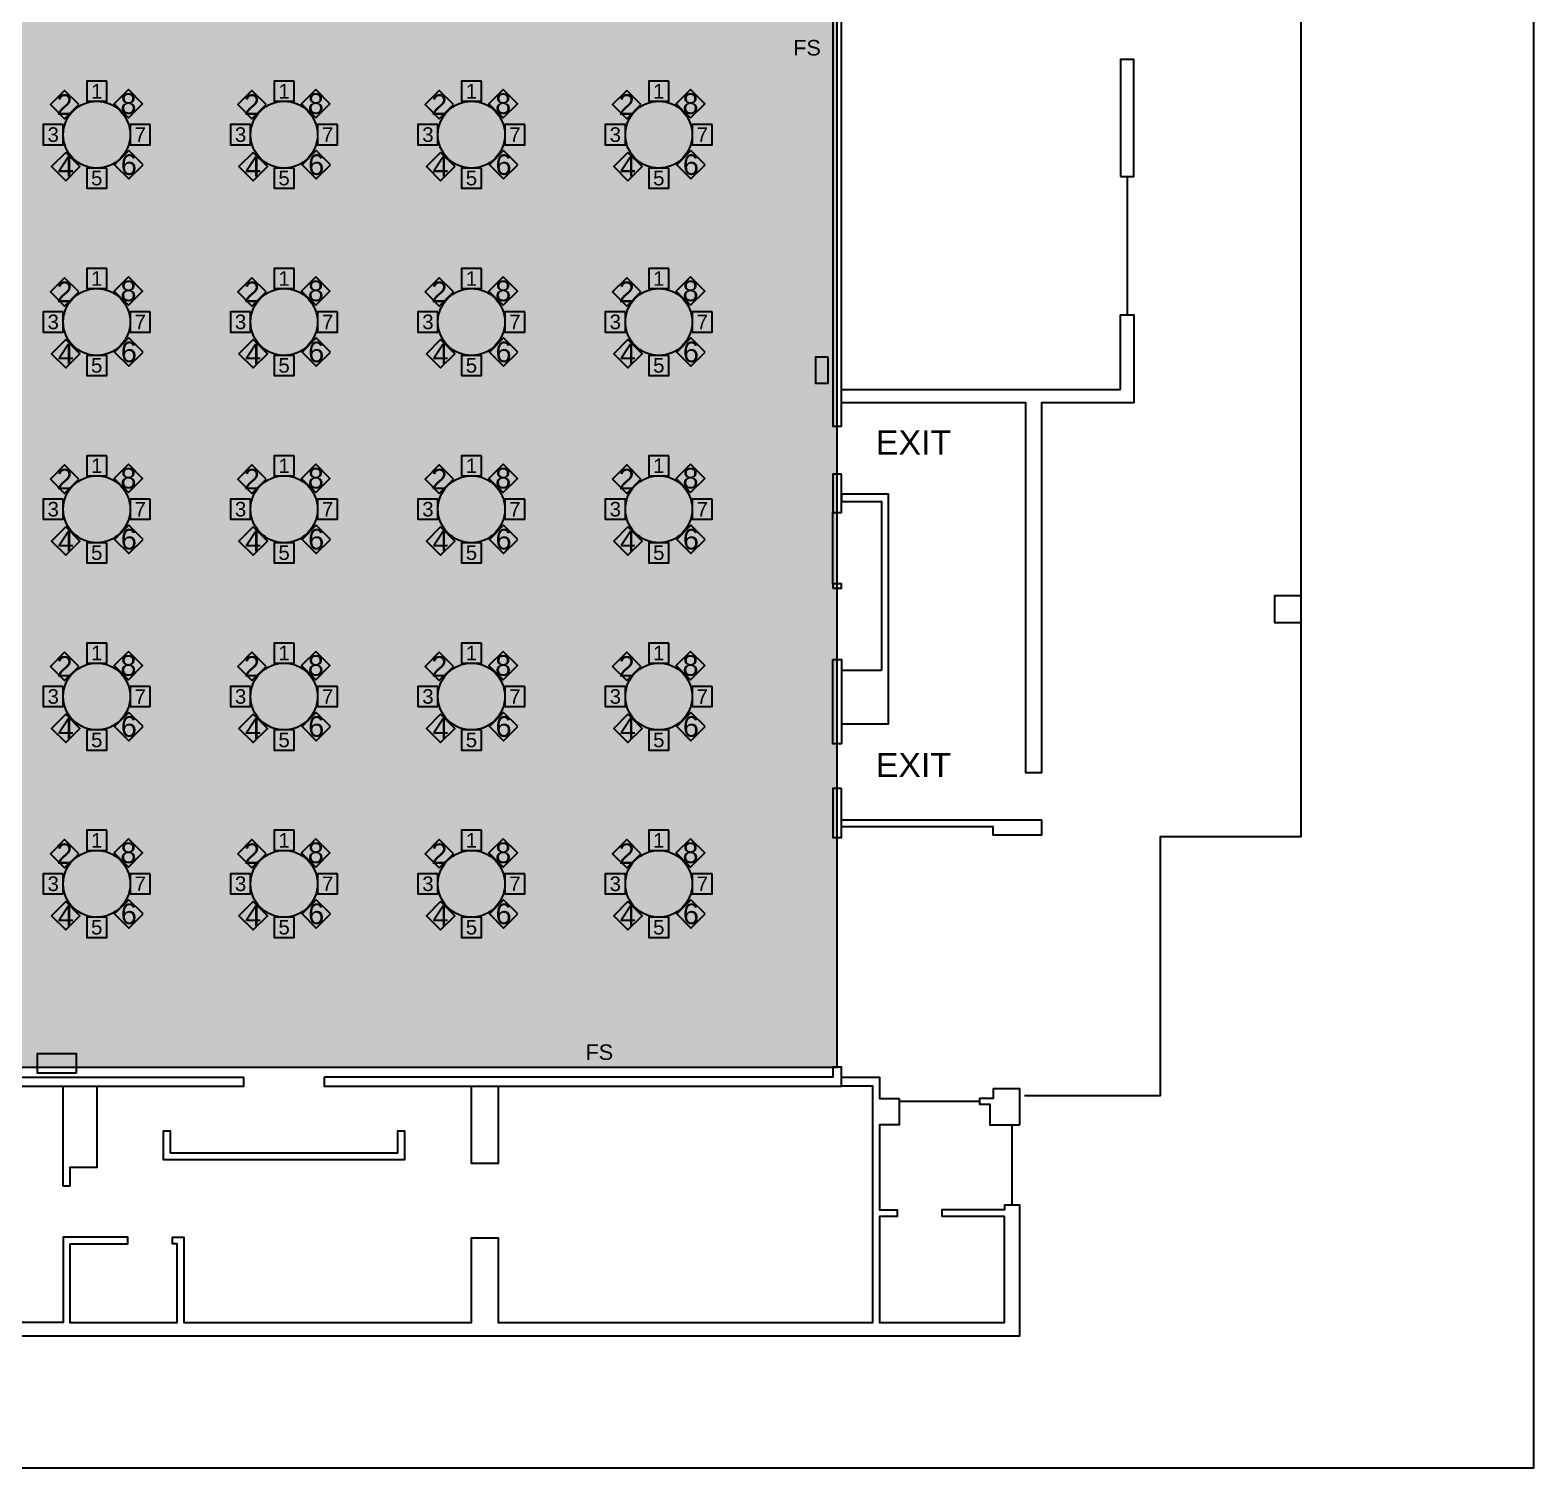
# Model space of a CAD drawing. Header units: feet. Extents: x 280 to 544, y 563 to 815.
# Drawn here: x 431.5 to 543.9, y 562.8 to 670.2 of the extents above; entities that cross this region are included whole.
import ezdxf
from ezdxf.enums import TextEntityAlignment as Align

# ---------------------------------------------------------------- set-up
doc = ezdxf.new("R2010")
doc.units = ezdxf.units.FT
doc.header["$MEASUREMENT"] = 0
for name, color, linetype in [('[labels]', 7, 'Continuous'), ('Background', 7, 'Continuous'), ('Border', 7, 'Continuous'), ('Building', 7, 'Continuous'), ('Layer 1', 7, 'Continuous')]:
    doc.layers.add(name, color=color, linetype=linetype)
doc.styles.add('Arial', font='Arial.ttf')

msp = doc.modelspace()

# ---------------------------------------------------------------- hatches: boundary and pattern name
at = {"layer": 'Background', "lineweight": 0, "true_color": 0xe6e6e6, "transparency": 33554687}
h = msp.add_hatch(color=254, dxfattribs=at)
h.dxf.hatch_style = 1
h.paths.add_polyline_path([(491.79, 760.88), (310.54, 760.88), (310.54, 592.71), (491.79, 592.71)])
at = {"layer": 'Layer 1', "lineweight": 0, "true_color": 0xd5a6bd, "transparency": 33554687}
h = msp.add_hatch(color=9, dxfattribs=at)
edge = h.paths.add_edge_path(flags=0)
edge.add_ellipse((436.46, 662.42), major_axis=(2.5, 0), ratio=1, start_angle=0.0057, end_angle=360, ccw=False)
edge.add_line((438.96, 662.42), (438.96, 662.42))
h = msp.add_hatch(color=9, dxfattribs=at)
edge = h.paths.add_edge_path(flags=0)
edge.add_ellipse((450.46, 662.42), major_axis=(2.5, 0), ratio=1, start_angle=0.0057, end_angle=360, ccw=False)
edge.add_line((452.96, 662.42), (452.96, 662.42))
h = msp.add_hatch(color=9, dxfattribs=at)
edge = h.paths.add_edge_path(flags=0)
edge.add_ellipse((464.46, 662.42), major_axis=(2.5, 0), ratio=1, start_angle=0.0057, end_angle=360, ccw=False)
edge.add_line((466.96, 662.42), (466.96, 662.42))
h = msp.add_hatch(color=9, dxfattribs=at)
edge = h.paths.add_edge_path(flags=0)
edge.add_ellipse((478.46, 662.42), major_axis=(2.5, 0), ratio=1, start_angle=0.0057, end_angle=360, ccw=False)
edge.add_line((480.96, 662.42), (480.96, 662.42))
h = msp.add_hatch(color=9, dxfattribs=at)
edge = h.paths.add_edge_path(flags=0)
edge.add_ellipse((436.46, 648.42), major_axis=(2.5, 0), ratio=1, start_angle=0.0057, end_angle=360, ccw=False)
edge.add_line((438.96, 648.42), (438.96, 648.42))
h = msp.add_hatch(color=9, dxfattribs=at)
edge = h.paths.add_edge_path(flags=0)
edge.add_ellipse((450.46, 648.42), major_axis=(2.5, 0), ratio=1, start_angle=0.0057, end_angle=360, ccw=False)
edge.add_line((452.96, 648.42), (452.96, 648.42))
h = msp.add_hatch(color=9, dxfattribs=at)
edge = h.paths.add_edge_path(flags=0)
edge.add_ellipse((464.46, 648.42), major_axis=(2.5, 0), ratio=1, start_angle=0.0057, end_angle=360, ccw=False)
edge.add_line((466.96, 648.42), (466.96, 648.42))
h = msp.add_hatch(color=9, dxfattribs=at)
edge = h.paths.add_edge_path(flags=0)
edge.add_ellipse((478.46, 648.42), major_axis=(2.5, 0), ratio=1, start_angle=0.0057, end_angle=360, ccw=False)
edge.add_line((480.96, 648.42), (480.96, 648.42))
h = msp.add_hatch(color=9, dxfattribs=at)
edge = h.paths.add_edge_path(flags=0)
edge.add_ellipse((436.46, 634.42), major_axis=(2.5, 0), ratio=1, start_angle=0.0057, end_angle=360, ccw=False)
edge.add_line((438.96, 634.42), (438.96, 634.42))
h = msp.add_hatch(color=9, dxfattribs=at)
edge = h.paths.add_edge_path(flags=0)
edge.add_ellipse((450.46, 634.42), major_axis=(2.5, 0), ratio=1, start_angle=0.0057, end_angle=360, ccw=False)
edge.add_line((452.96, 634.42), (452.96, 634.42))
h = msp.add_hatch(color=9, dxfattribs=at)
edge = h.paths.add_edge_path(flags=0)
edge.add_ellipse((464.46, 634.42), major_axis=(2.5, 0), ratio=1, start_angle=0.0057, end_angle=360, ccw=False)
edge.add_line((466.96, 634.42), (466.96, 634.42))
h = msp.add_hatch(color=9, dxfattribs=at)
edge = h.paths.add_edge_path(flags=0)
edge.add_ellipse((478.46, 634.42), major_axis=(2.5, 0), ratio=1, start_angle=0.0057, end_angle=360, ccw=False)
edge.add_line((480.96, 634.42), (480.96, 634.42))
h = msp.add_hatch(color=9, dxfattribs=at)
edge = h.paths.add_edge_path(flags=0)
edge.add_ellipse((436.46, 620.42), major_axis=(2.5, 0), ratio=1, start_angle=0.0057, end_angle=360, ccw=False)
edge.add_line((438.96, 620.42), (438.96, 620.42))
h = msp.add_hatch(color=9, dxfattribs=at)
edge = h.paths.add_edge_path(flags=0)
edge.add_ellipse((450.46, 620.42), major_axis=(2.5, 0), ratio=1, start_angle=0.0057, end_angle=360, ccw=False)
edge.add_line((452.96, 620.42), (452.96, 620.42))
h = msp.add_hatch(color=9, dxfattribs=at)
edge = h.paths.add_edge_path(flags=0)
edge.add_ellipse((464.46, 620.42), major_axis=(2.5, 0), ratio=1, start_angle=0.0057, end_angle=360, ccw=False)
edge.add_line((466.96, 620.42), (466.96, 620.42))
h = msp.add_hatch(color=9, dxfattribs=at)
edge = h.paths.add_edge_path(flags=0)
edge.add_ellipse((478.46, 620.42), major_axis=(2.5, 0), ratio=1, start_angle=0.0057, end_angle=360, ccw=False)
edge.add_line((480.96, 620.42), (480.96, 620.42))
h = msp.add_hatch(color=9, dxfattribs=at)
edge = h.paths.add_edge_path(flags=0)
edge.add_ellipse((436.46, 606.42), major_axis=(2.5, 0), ratio=1, start_angle=0.0057, end_angle=360, ccw=False)
edge.add_line((438.96, 606.42), (438.96, 606.42))
h = msp.add_hatch(color=9, dxfattribs=at)
edge = h.paths.add_edge_path(flags=0)
edge.add_ellipse((450.46, 606.42), major_axis=(2.5, 0), ratio=1, start_angle=0.0057, end_angle=360, ccw=False)
edge.add_line((452.96, 606.42), (452.96, 606.42))
h = msp.add_hatch(color=9, dxfattribs=at)
edge = h.paths.add_edge_path(flags=0)
edge.add_ellipse((464.46, 606.42), major_axis=(2.5, 0), ratio=1, start_angle=0.0057, end_angle=360, ccw=False)
edge.add_line((466.96, 606.42), (466.96, 606.42))
h = msp.add_hatch(color=9, dxfattribs=at)
edge = h.paths.add_edge_path(flags=0)
edge.add_ellipse((478.46, 606.42), major_axis=(2.5, 0), ratio=1, start_angle=0.0057, end_angle=360, ccw=False)
edge.add_line((480.96, 606.42), (480.96, 606.42))

# ---------------------------------------------------------------- linework, layer by layer
at = {"layer": 'Background', "color": 254, "lineweight": 0, "true_color": 0xe6e6e6, "transparency": 33554687}
msp.add_lwpolyline([(491.79, 760.88), (310.54, 760.88), (310.54, 592.71), (491.79, 592.71)], close=True, dxfattribs=at)
at = {"layer": 'Background', "color": 254, "lineweight": 25, "true_color": 0xe6e6e6}
msp.add_lwpolyline([(491.79, 760.88), (310.54, 760.88), (310.54, 592.71), (491.79, 592.71)], close=True, dxfattribs=at)
at = {"layer": 'Border', "color": 18, "lineweight": 25, "true_color": 0x000000}
msp.add_lwpolyline([(279.85, 562.76), (543.85, 562.76), (543.85, 814.76), (279.85, 814.76)], close=True, dxfattribs=at)
at = {"layer": 'Building', "color": 18, "lineweight": 25, "true_color": 0x000000}
for points in [[(505.79, 590.6), (515.96, 590.6), (515.96, 609.97), (526.46, 609.97), (526.46, 715.96), (526.46, 717.96), (524.46, 717.96), (524.46, 715.96), (526.46, 715.96), (526.46, 736.96)], [(492.92, 690.68), (492.92, 688.94), (492.92, 687.88), (491.46, 687.88), (491.46, 640.63), (492.12, 640.63), (492.12, 671.64), (513.29, 671.64), (513.29, 671.13), (513.96, 671.13), (513.96, 673.96)], [(513.46, 659.3), (513.46, 648.96)], [(491.46, 628.84), (491.46, 634.17)], [(503.46, 610.67), (492.12, 610.67), (492.12, 611.21), (507.05, 611.21), (507.05, 610.05), (505.88, 610.05), (503.45, 610.05), (503.45, 610.67)], [(491.79, 592.71), (491.79, 609.88)], [(345.75, 591.96), (388.11, 591.96), (388.11, 591.3), (347.75, 591.3), (347.75, 590.3), (347.25, 590.3), (347.25, 580.67), (307.69, 580.67), (307.69, 580.17), (393.34, 580.17), (393.34, 572.64), (505.45, 572.64), (505.45, 582.4), (504.29, 582.4), (504.29, 582.06), (499.61, 582.06), (499.61, 581.56)], [(434.46, 579.5), (438.79, 579.5), (438.79, 580), (433.96, 580), (433.96, 573.64), (394.34, 573.64), (394.34, 580.67), (377.75, 580.67), (377.75, 581.82), (375.75, 581.82), (375.75, 580.67), (347.75, 580.67), (347.75, 590.3), (345.75, 590.3), (345.75, 591.96)], [(404.46, 585.82), (404.46, 591.3), (394.11, 591.3), (394.11, 591.96), (405.61, 591.96), (405.61, 590.48), (409.61, 590.48), (409.61, 591.96), (415.96, 591.96), (433.96, 591.96), (447.46, 591.96)], [(404.46, 585.82), (405.61, 585.82), (405.61, 589.98), (410.11, 589.98), (410.11, 591.3), (447.46, 591.3), (447.46, 591.96)], [(434.46, 579.5), (434.46, 573.64), (442.46, 573.64), (442.46, 579.5), (442.12, 579.5), (442.12, 580), (442.96, 580), (442.96, 573.64), (464.46, 573.64), (464.46, 579.95), (466.46, 579.95), (466.46, 573.64), (494.46, 573.64), (494.46, 591.3), (492.12, 591.3), (492.12, 591.96), (494.96, 591.96), (494.96, 590.38), (496.42, 590.38)], [(505.45, 588.4), (505.45, 591.1), (503.45, 591.1), (503.45, 590.38), (502.42, 590.38), (502.42, 589.94), (503.2, 589.94), (503.2, 588.4), (505.45, 588.4)], [(496.42, 590.38), (496.42, 588.4), (494.96, 588.4), (494.96, 582.06), (496.27, 582.06), (496.27, 581.56), (494.96, 581.56), (494.96, 573.64), (504.29, 573.64), (504.29, 581.56), (499.61, 581.56)], [(502.42, 590.16), (496.42, 590.16)], [(504.87, 582.4), (504.87, 588.4)]]:
    msp.add_lwpolyline(points, dxfattribs=at)
for points in [[(512.96, 659.3), (513.96, 659.3), (513.96, 668.03), (512.96, 668.03)], [(512.96, 643.38), (512.96, 648.96), (513.96, 648.96), (513.96, 642.38), (507.05, 642.38), (507.05, 614.71), (505.88, 614.71), (505.88, 642.38), (492.12, 642.38), (492.12, 643.38), (506.88, 643.38)], [(491.12, 645.8), (490.16, 645.8), (490.16, 643.84), (491.12, 643.84)], [(492.12, 637.05), (491.46, 637.05), (491.46, 634.17), (492.12, 634.17)], [(495.09, 622.36), (492.12, 622.36), (492.12, 618.38), (495.63, 618.38), (495.63, 635.55), (492.12, 635.55), (492.12, 635.01), (495.09, 635.01)], [(491.46, 628.53), (492.12, 628.53), (492.12, 628.84), (491.46, 628.84)], [(526.46, 627.96), (524.46, 627.96), (524.46, 625.96), (526.46, 625.96)], [(491.46, 623.19), (492.12, 623.19), (492.12, 616.88), (491.46, 616.88)], [(492.12, 613.55), (491.46, 613.55), (491.46, 609.88), (492.12, 609.88)], [(434.94, 592.29), (434.94, 593.72), (432, 593.72), (432, 592.29)], [(453.46, 591.96), (453.46, 591.3), (492.12, 591.3), (492.12, 592.71), (491.46, 592.71), (491.46, 591.96), (466.46, 591.96), (453.46, 591.96)], [(433.96, 583.83), (433.96, 591.3), (436.46, 591.3), (436.46, 585.21), (434.46, 585.21), (434.46, 583.83)], [(466.46, 591.3), (466.46, 585.51), (464.46, 585.51), (464.46, 591.3)], [(441.96, 586.3), (458.96, 586.3), (458.96, 587.96), (459.46, 587.96), (459.46, 585.8), (441.46, 585.8), (441.46, 587.96), (441.96, 587.96)]]:
    msp.add_lwpolyline(points, close=True, dxfattribs=at)
at = {"layer": 'Layer 1', "color": 18, "lineweight": 25, "true_color": 0x000000}
for points in [[(437.21, 666.42), (435.71, 666.42), (435.71, 664.92), (437.21, 664.92)], [(451.21, 666.42), (449.71, 666.42), (449.71, 664.92), (451.21, 664.92)], [(465.21, 666.42), (463.71, 666.42), (463.71, 664.92), (465.21, 664.92)], [(479.21, 666.42), (477.71, 666.42), (477.71, 664.92), (479.21, 664.92)], [(435.12, 664.67), (434.06, 665.73), (433, 664.67), (434.06, 663.61)], [(438.83, 665.79), (437.77, 664.73), (438.83, 663.67), (439.89, 664.73)], [(449.12, 664.67), (448.06, 665.73), (447, 664.67), (448.06, 663.61)], [(452.83, 665.79), (451.77, 664.73), (452.83, 663.67), (453.89, 664.73)], [(463.12, 664.67), (462.06, 665.73), (461, 664.67), (462.06, 663.61)], [(466.83, 665.79), (465.77, 664.73), (466.83, 663.67), (467.89, 664.73)], [(477.12, 664.67), (476.06, 665.73), (475, 664.67), (476.06, 663.61)], [(480.83, 665.79), (479.77, 664.73), (480.83, 663.67), (481.89, 664.73)], [(433.96, 663.17), (432.46, 663.17), (432.46, 661.67), (433.96, 661.67)], [(440.46, 663.17), (438.96, 663.17), (438.96, 661.67), (440.46, 661.67)], [(447.96, 663.17), (446.46, 663.17), (446.46, 661.67), (447.96, 661.67)], [(454.46, 663.17), (452.96, 663.17), (452.96, 661.67), (454.46, 661.67)], [(461.96, 663.17), (460.46, 663.17), (460.46, 661.67), (461.96, 661.67)], [(468.46, 663.17), (466.96, 663.17), (466.96, 661.67), (468.46, 661.67)], [(475.96, 663.17), (474.46, 663.17), (474.46, 661.67), (475.96, 661.67)], [(482.46, 663.17), (480.96, 663.17), (480.96, 661.67), (482.46, 661.67)], [(434.15, 661.1), (433.09, 660.04), (434.15, 658.98), (435.21, 660.04)], [(439.92, 660.17), (438.86, 661.23), (437.8, 660.17), (438.86, 659.11)], [(448.15, 661.1), (447.09, 660.04), (448.15, 658.98), (449.21, 660.04)], [(453.92, 660.17), (452.86, 661.23), (451.8, 660.17), (452.86, 659.11)], [(462.15, 661.1), (461.09, 660.04), (462.15, 658.98), (463.21, 660.04)], [(467.92, 660.17), (466.86, 661.23), (465.8, 660.17), (466.86, 659.11)], [(476.15, 661.1), (475.09, 660.04), (476.15, 658.98), (477.21, 660.04)], [(481.92, 660.17), (480.86, 661.23), (479.8, 660.17), (480.86, 659.11)], [(437.21, 659.92), (435.71, 659.92), (435.71, 658.42), (437.21, 658.42)], [(451.21, 659.92), (449.71, 659.92), (449.71, 658.42), (451.21, 658.42)], [(465.21, 659.92), (463.71, 659.92), (463.71, 658.42), (465.21, 658.42)], [(479.21, 659.92), (477.71, 659.92), (477.71, 658.42), (479.21, 658.42)], [(437.21, 652.42), (435.71, 652.42), (435.71, 650.92), (437.21, 650.92)], [(438.83, 651.79), (437.77, 650.73), (438.83, 649.67), (439.89, 650.73)], [(451.21, 652.42), (449.71, 652.42), (449.71, 650.92), (451.21, 650.92)], [(452.83, 651.79), (451.77, 650.73), (452.83, 649.67), (453.89, 650.73)], [(465.21, 652.42), (463.71, 652.42), (463.71, 650.92), (465.21, 650.92)], [(466.83, 651.79), (465.77, 650.73), (466.83, 649.67), (467.89, 650.73)], [(479.21, 652.42), (477.71, 652.42), (477.71, 650.92), (479.21, 650.92)], [(480.83, 651.79), (479.77, 650.73), (480.83, 649.67), (481.89, 650.73)], [(435.12, 650.67), (434.06, 651.73), (433, 650.67), (434.06, 649.61)], [(449.12, 650.67), (448.06, 651.73), (447, 650.67), (448.06, 649.61)], [(463.12, 650.67), (462.06, 651.73), (461, 650.67), (462.06, 649.61)], [(477.12, 650.67), (476.06, 651.73), (475, 650.67), (476.06, 649.61)], [(433.96, 649.17), (432.46, 649.17), (432.46, 647.67), (433.96, 647.67)], [(440.46, 649.17), (438.96, 649.17), (438.96, 647.67), (440.46, 647.67)], [(447.96, 649.17), (446.46, 649.17), (446.46, 647.67), (447.96, 647.67)], [(454.46, 649.17), (452.96, 649.17), (452.96, 647.67), (454.46, 647.67)], [(461.96, 649.17), (460.46, 649.17), (460.46, 647.67), (461.96, 647.67)], [(468.46, 649.17), (466.96, 649.17), (466.96, 647.67), (468.46, 647.67)], [(475.96, 649.17), (474.46, 649.17), (474.46, 647.67), (475.96, 647.67)], [(482.46, 649.17), (480.96, 649.17), (480.96, 647.67), (482.46, 647.67)], [(434.15, 647.1), (433.09, 646.04), (434.15, 644.98), (435.21, 646.04)], [(439.92, 646.17), (438.86, 647.23), (437.8, 646.17), (438.86, 645.11)], [(448.15, 647.1), (447.09, 646.04), (448.15, 644.98), (449.21, 646.04)], [(453.92, 646.17), (452.86, 647.23), (451.8, 646.17), (452.86, 645.11)], [(462.15, 647.1), (461.09, 646.04), (462.15, 644.98), (463.21, 646.04)], [(467.92, 646.17), (466.86, 647.23), (465.8, 646.17), (466.86, 645.11)], [(476.15, 647.1), (475.09, 646.04), (476.15, 644.98), (477.21, 646.04)], [(481.92, 646.17), (480.86, 647.23), (479.8, 646.17), (480.86, 645.11)], [(437.21, 645.92), (435.71, 645.92), (435.71, 644.42), (437.21, 644.42)], [(451.21, 645.92), (449.71, 645.92), (449.71, 644.42), (451.21, 644.42)], [(465.21, 645.92), (463.71, 645.92), (463.71, 644.42), (465.21, 644.42)], [(479.21, 645.92), (477.71, 645.92), (477.71, 644.42), (479.21, 644.42)], [(437.21, 638.42), (435.71, 638.42), (435.71, 636.92), (437.21, 636.92)], [(451.21, 638.42), (449.71, 638.42), (449.71, 636.92), (451.21, 636.92)], [(465.21, 638.42), (463.71, 638.42), (463.71, 636.92), (465.21, 636.92)], [(479.21, 638.42), (477.71, 638.42), (477.71, 636.92), (479.21, 636.92)], [(435.12, 636.67), (434.06, 637.73), (433, 636.67), (434.06, 635.61)], [(438.83, 637.79), (437.77, 636.73), (438.83, 635.67), (439.89, 636.73)], [(449.12, 636.67), (448.06, 637.73), (447, 636.67), (448.06, 635.61)], [(452.83, 637.79), (451.77, 636.73), (452.83, 635.67), (453.89, 636.73)], [(463.12, 636.67), (462.06, 637.73), (461, 636.67), (462.06, 635.61)], [(466.83, 637.79), (465.77, 636.73), (466.83, 635.67), (467.89, 636.73)], [(477.12, 636.67), (476.06, 637.73), (475, 636.67), (476.06, 635.61)], [(480.83, 637.79), (479.77, 636.73), (480.83, 635.67), (481.89, 636.73)], [(433.96, 635.17), (432.46, 635.17), (432.46, 633.67), (433.96, 633.67)], [(440.46, 635.17), (438.96, 635.17), (438.96, 633.67), (440.46, 633.67)], [(447.96, 635.17), (446.46, 635.17), (446.46, 633.67), (447.96, 633.67)], [(454.46, 635.17), (452.96, 635.17), (452.96, 633.67), (454.46, 633.67)], [(461.96, 635.17), (460.46, 635.17), (460.46, 633.67), (461.96, 633.67)], [(468.46, 635.17), (466.96, 635.17), (466.96, 633.67), (468.46, 633.67)], [(475.96, 635.17), (474.46, 635.17), (474.46, 633.67), (475.96, 633.67)], [(482.46, 635.17), (480.96, 635.17), (480.96, 633.67), (482.46, 633.67)], [(434.15, 633.1), (433.09, 632.04), (434.15, 630.98), (435.21, 632.04)], [(439.92, 632.17), (438.86, 633.23), (437.8, 632.17), (438.86, 631.11)], [(448.15, 633.1), (447.09, 632.04), (448.15, 630.98), (449.21, 632.04)], [(453.92, 632.17), (452.86, 633.23), (451.8, 632.17), (452.86, 631.11)], [(462.15, 633.1), (461.09, 632.04), (462.15, 630.98), (463.21, 632.04)], [(467.92, 632.17), (466.86, 633.23), (465.8, 632.17), (466.86, 631.11)], [(476.15, 633.1), (475.09, 632.04), (476.15, 630.98), (477.21, 632.04)], [(481.92, 632.17), (480.86, 633.23), (479.8, 632.17), (480.86, 631.11)], [(437.21, 631.92), (435.71, 631.92), (435.71, 630.42), (437.21, 630.42)], [(451.21, 631.92), (449.71, 631.92), (449.71, 630.42), (451.21, 630.42)], [(465.21, 631.92), (463.71, 631.92), (463.71, 630.42), (465.21, 630.42)], [(479.21, 631.92), (477.71, 631.92), (477.71, 630.42), (479.21, 630.42)], [(435.12, 622.67), (434.06, 623.73), (433, 622.67), (434.06, 621.61)], [(437.21, 624.42), (435.71, 624.42), (435.71, 622.92), (437.21, 622.92)], [(438.83, 623.79), (437.77, 622.73), (438.83, 621.67), (439.89, 622.73)], [(449.12, 622.67), (448.06, 623.73), (447, 622.67), (448.06, 621.61)], [(451.21, 624.42), (449.71, 624.42), (449.71, 622.92), (451.21, 622.92)], [(452.83, 623.79), (451.77, 622.73), (452.83, 621.67), (453.89, 622.73)], [(463.12, 622.67), (462.06, 623.73), (461, 622.67), (462.06, 621.61)], [(465.21, 624.42), (463.71, 624.42), (463.71, 622.92), (465.21, 622.92)], [(466.83, 623.79), (465.77, 622.73), (466.83, 621.67), (467.89, 622.73)], [(477.12, 622.67), (476.06, 623.73), (475, 622.67), (476.06, 621.61)], [(479.21, 624.42), (477.71, 624.42), (477.71, 622.92), (479.21, 622.92)], [(480.83, 623.79), (479.77, 622.73), (480.83, 621.67), (481.89, 622.73)], [(433.96, 621.17), (432.46, 621.17), (432.46, 619.67), (433.96, 619.67)], [(440.46, 621.17), (438.96, 621.17), (438.96, 619.67), (440.46, 619.67)], [(447.96, 621.17), (446.46, 621.17), (446.46, 619.67), (447.96, 619.67)], [(454.46, 621.17), (452.96, 621.17), (452.96, 619.67), (454.46, 619.67)], [(461.96, 621.17), (460.46, 621.17), (460.46, 619.67), (461.96, 619.67)], [(468.46, 621.17), (466.96, 621.17), (466.96, 619.67), (468.46, 619.67)], [(475.96, 621.17), (474.46, 621.17), (474.46, 619.67), (475.96, 619.67)], [(482.46, 621.17), (480.96, 621.17), (480.96, 619.67), (482.46, 619.67)], [(439.92, 618.17), (438.86, 619.23), (437.8, 618.17), (438.86, 617.11)], [(453.92, 618.17), (452.86, 619.23), (451.8, 618.17), (452.86, 617.11)], [(467.92, 618.17), (466.86, 619.23), (465.8, 618.17), (466.86, 617.11)], [(481.92, 618.17), (480.86, 619.23), (479.8, 618.17), (480.86, 617.11)], [(434.15, 619.1), (433.09, 618.04), (434.15, 616.98), (435.21, 618.04)], [(448.15, 619.1), (447.09, 618.04), (448.15, 616.98), (449.21, 618.04)], [(462.15, 619.1), (461.09, 618.04), (462.15, 616.98), (463.21, 618.04)], [(476.15, 619.1), (475.09, 618.04), (476.15, 616.98), (477.21, 618.04)], [(437.21, 617.92), (435.71, 617.92), (435.71, 616.42), (437.21, 616.42)], [(451.21, 617.92), (449.71, 617.92), (449.71, 616.42), (451.21, 616.42)], [(465.21, 617.92), (463.71, 617.92), (463.71, 616.42), (465.21, 616.42)], [(479.21, 617.92), (477.71, 617.92), (477.71, 616.42), (479.21, 616.42)], [(437.21, 610.42), (435.71, 610.42), (435.71, 608.92), (437.21, 608.92)], [(451.21, 610.42), (449.71, 610.42), (449.71, 608.92), (451.21, 608.92)], [(465.21, 610.42), (463.71, 610.42), (463.71, 608.92), (465.21, 608.92)], [(479.21, 610.42), (477.71, 610.42), (477.71, 608.92), (479.21, 608.92)], [(435.12, 608.67), (434.06, 609.73), (433, 608.67), (434.06, 607.61)], [(438.83, 609.79), (437.77, 608.73), (438.83, 607.67), (439.89, 608.73)], [(449.12, 608.67), (448.06, 609.73), (447, 608.67), (448.06, 607.61)], [(452.83, 609.79), (451.77, 608.73), (452.83, 607.67), (453.89, 608.73)], [(463.12, 608.67), (462.06, 609.73), (461, 608.67), (462.06, 607.61)], [(466.83, 609.79), (465.77, 608.73), (466.83, 607.67), (467.89, 608.73)], [(477.12, 608.67), (476.06, 609.73), (475, 608.67), (476.06, 607.61)], [(480.83, 609.79), (479.77, 608.73), (480.83, 607.67), (481.89, 608.73)], [(433.96, 607.17), (432.46, 607.17), (432.46, 605.67), (433.96, 605.67)], [(440.46, 607.17), (438.96, 607.17), (438.96, 605.67), (440.46, 605.67)], [(447.96, 607.17), (446.46, 607.17), (446.46, 605.67), (447.96, 605.67)], [(454.46, 607.17), (452.96, 607.17), (452.96, 605.67), (454.46, 605.67)], [(461.96, 607.17), (460.46, 607.17), (460.46, 605.67), (461.96, 605.67)], [(468.46, 607.17), (466.96, 607.17), (466.96, 605.67), (468.46, 605.67)], [(475.96, 607.17), (474.46, 607.17), (474.46, 605.67), (475.96, 605.67)], [(482.46, 607.17), (480.96, 607.17), (480.96, 605.67), (482.46, 605.67)], [(434.15, 605.1), (433.09, 604.04), (434.15, 602.98), (435.21, 604.04)], [(439.92, 604.17), (438.86, 605.23), (437.8, 604.17), (438.86, 603.11)], [(448.15, 605.1), (447.09, 604.04), (448.15, 602.98), (449.21, 604.04)], [(453.92, 604.17), (452.86, 605.23), (451.8, 604.17), (452.86, 603.11)], [(462.15, 605.1), (461.09, 604.04), (462.15, 602.98), (463.21, 604.04)], [(467.92, 604.17), (466.86, 605.23), (465.8, 604.17), (466.86, 603.11)], [(476.15, 605.1), (475.09, 604.04), (476.15, 602.98), (477.21, 604.04)], [(481.92, 604.17), (480.86, 605.23), (479.8, 604.17), (480.86, 603.11)], [(437.21, 603.92), (435.71, 603.92), (435.71, 602.42), (437.21, 602.42)], [(451.21, 603.92), (449.71, 603.92), (449.71, 602.42), (451.21, 602.42)], [(465.21, 603.92), (463.71, 603.92), (463.71, 602.42), (465.21, 602.42)], [(479.21, 603.92), (477.71, 603.92), (477.71, 602.42), (479.21, 602.42)]]:
    msp.add_lwpolyline(points, close=True, dxfattribs=at)
for centre in [(436.46, 662.42), (450.46, 662.42), (464.46, 662.42), (478.46, 662.42), (436.46, 648.42), (450.46, 648.42), (464.46, 648.42), (478.46, 648.42), (436.46, 634.42), (450.46, 634.42), (464.46, 634.42), (478.46, 634.42), (436.46, 620.42), (450.46, 620.42), (464.46, 620.42), (478.46, 620.42), (436.46, 606.42), (450.46, 606.42), (464.46, 606.42), (478.46, 606.42)]:
    msp.add_ellipse(centre, major_axis=(2.5, 0), ratio=1, dxfattribs=at)

# ---------------------------------------------------------------- texts
at = {"layer": '[labels]', "color": 18, "true_color": 0x000000, "attachment_point": 5, "line_spacing_factor": 0.85, "style": 'Arial'}
for s, insert, char_height, width in [('2', (434.06, 664.67), 1.54, 2.1213), ('1', (436.46, 665.67), 1.09, 1.5), ('8', (438.83, 664.73), 1.54, 2.1213), ('2', (448.06, 664.67), 1.54, 2.1213), ('1', (450.46, 665.67), 1.09, 1.5), ('8', (452.83, 664.73), 1.54, 2.1213), ('2', (462.06, 664.67), 1.54, 2.1213), ('1', (464.46, 665.67), 1.09, 1.5), ('8', (466.83, 664.73), 1.54, 2.1213), ('2', (476.06, 664.67), 1.54, 2.1213), ('1', (478.46, 665.67), 1.09, 1.5), ('8', (480.83, 664.73), 1.54, 2.1213), ('3', (433.21, 662.42), 1.09, 1.5), ('7', (439.71, 662.42), 1.09, 1.5), ('3', (447.21, 662.42), 1.09, 1.5), ('7', (453.71, 662.42), 1.09, 1.5), ('3', (461.21, 662.42), 1.09, 1.5), ('7', (467.71, 662.42), 1.09, 1.5), ('3', (475.21, 662.42), 1.09, 1.5), ('7', (481.71, 662.42), 1.09, 1.5), ('4', (434.15, 660.04), 1.54, 2.1213), ('6', (438.86, 660.17), 1.54, 2.1213), ('4', (448.15, 660.04), 1.54, 2.1213), ('6', (452.86, 660.17), 1.54, 2.1213), ('4', (462.15, 660.04), 1.54, 2.1213), ('6', (466.86, 660.17), 1.54, 2.1213), ('4', (476.15, 660.04), 1.54, 2.1213), ('6', (480.86, 660.17), 1.54, 2.1213), ('5', (436.46, 659.17), 1.09, 1.5), ('5', (450.46, 659.17), 1.09, 1.5), ('5', (464.46, 659.17), 1.09, 1.5), ('5', (478.46, 659.17), 1.09, 1.5), ('1', (436.46, 651.67), 1.09, 1.5), ('1', (450.46, 651.67), 1.09, 1.5), ('1', (464.46, 651.67), 1.09, 1.5), ('1', (478.46, 651.67), 1.09, 1.5), ('2', (434.06, 650.67), 1.54, 2.1213), ('8', (438.83, 650.73), 1.54, 2.1213), ('2', (448.06, 650.67), 1.54, 2.1213), ('8', (452.83, 650.73), 1.54, 2.1213), ('2', (462.06, 650.67), 1.54, 2.1213), ('8', (466.83, 650.73), 1.54, 2.1213), ('2', (476.06, 650.67), 1.54, 2.1213), ('8', (480.83, 650.73), 1.54, 2.1213), ('3', (433.21, 648.42), 1.09, 1.5), ('7', (439.71, 648.42), 1.09, 1.5), ('3', (447.21, 648.42), 1.09, 1.5), ('7', (453.71, 648.42), 1.09, 1.5), ('3', (461.21, 648.42), 1.09, 1.5), ('7', (467.71, 648.42), 1.09, 1.5), ('3', (475.21, 648.42), 1.09, 1.5), ('7', (481.71, 648.42), 1.09, 1.5), ('4', (434.15, 646.04), 1.54, 2.1213), ('6', (438.86, 646.17), 1.54, 2.1213), ('4', (448.15, 646.04), 1.54, 2.1213), ('6', (452.86, 646.17), 1.54, 2.1213), ('4', (462.15, 646.04), 1.54, 2.1213), ('6', (466.86, 646.17), 1.54, 2.1213), ('4', (476.15, 646.04), 1.54, 2.1213), ('6', (480.86, 646.17), 1.54, 2.1213), ('5', (436.46, 645.17), 1.09, 1.5), ('5', (450.46, 645.17), 1.09, 1.5), ('5', (464.46, 645.17), 1.09, 1.5), ('5', (478.46, 645.17), 1.09, 1.5), ('2', (434.06, 636.67), 1.54, 2.1213), ('1', (436.46, 637.67), 1.09, 1.5), ('8', (438.83, 636.73), 1.54, 2.1213), ('2', (448.06, 636.67), 1.54, 2.1213), ('1', (450.46, 637.67), 1.09, 1.5), ('8', (452.83, 636.73), 1.54, 2.1213), ('2', (462.06, 636.67), 1.54, 2.1213), ('1', (464.46, 637.67), 1.09, 1.5), ('8', (466.83, 636.73), 1.54, 2.1213), ('2', (476.06, 636.67), 1.54, 2.1213), ('1', (478.46, 637.67), 1.09, 1.5), ('8', (480.83, 636.73), 1.54, 2.1213), ('3', (433.21, 634.42), 1.09, 1.5), ('7', (439.71, 634.42), 1.09, 1.5), ('3', (447.21, 634.42), 1.09, 1.5), ('7', (453.71, 634.42), 1.09, 1.5), ('3', (461.21, 634.42), 1.09, 1.5), ('7', (467.71, 634.42), 1.09, 1.5), ('3', (475.21, 634.42), 1.09, 1.5), ('7', (481.71, 634.42), 1.09, 1.5), ('4', (434.15, 632.04), 1.54, 2.1213), ('6', (438.86, 632.17), 1.54, 2.1213), ('4', (448.15, 632.04), 1.54, 2.1213), ('6', (452.86, 632.17), 1.54, 2.1213), ('4', (462.15, 632.04), 1.54, 2.1213), ('6', (466.86, 632.17), 1.54, 2.1213), ('4', (476.15, 632.04), 1.54, 2.1213), ('6', (480.86, 632.17), 1.54, 2.1213), ('5', (436.46, 631.17), 1.09, 1.5), ('5', (450.46, 631.17), 1.09, 1.5), ('5', (464.46, 631.17), 1.09, 1.5), ('5', (478.46, 631.17), 1.09, 1.5), ('1', (436.46, 623.67), 1.09, 1.5), ('1', (450.46, 623.67), 1.09, 1.5), ('1', (464.46, 623.67), 1.09, 1.5), ('1', (478.46, 623.67), 1.09, 1.5), ('2', (434.06, 622.67), 1.54, 2.1213), ('8', (438.83, 622.73), 1.54, 2.1213), ('2', (448.06, 622.67), 1.54, 2.1213), ('8', (452.83, 622.73), 1.54, 2.1213), ('2', (462.06, 622.67), 1.54, 2.1213), ('8', (466.83, 622.73), 1.54, 2.1213), ('2', (476.06, 622.67), 1.54, 2.1213), ('8', (480.83, 622.73), 1.54, 2.1213), ('3', (433.21, 620.42), 1.09, 1.5), ('7', (439.71, 620.42), 1.09, 1.5), ('3', (447.21, 620.42), 1.09, 1.5), ('7', (453.71, 620.42), 1.09, 1.5), ('3', (461.21, 620.42), 1.09, 1.5), ('7', (467.71, 620.42), 1.09, 1.5), ('3', (475.21, 620.42), 1.09, 1.5), ('7', (481.71, 620.42), 1.09, 1.5), ('4', (434.15, 618.04), 1.54, 2.1213), ('6', (438.86, 618.17), 1.54, 2.1213), ('4', (448.15, 618.04), 1.54, 2.1213), ('6', (452.86, 618.17), 1.54, 2.1213), ('4', (462.15, 618.04), 1.54, 2.1213), ('6', (466.86, 618.17), 1.54, 2.1213), ('4', (476.15, 618.04), 1.54, 2.1213), ('6', (480.86, 618.17), 1.54, 2.1213), ('5', (436.46, 617.17), 1.09, 1.5), ('5', (450.46, 617.17), 1.09, 1.5), ('5', (464.46, 617.17), 1.09, 1.5), ('5', (478.46, 617.17), 1.09, 1.5), ('1', (436.46, 609.67), 1.09, 1.5), ('1', (450.46, 609.67), 1.09, 1.5), ('1', (464.46, 609.67), 1.09, 1.5), ('1', (478.46, 609.67), 1.09, 1.5), ('2', (434.06, 608.67), 1.54, 2.1213), ('8', (438.83, 608.73), 1.54, 2.1213), ('2', (448.06, 608.67), 1.54, 2.1213), ('8', (452.83, 608.73), 1.54, 2.1213), ('2', (462.06, 608.67), 1.54, 2.1213), ('8', (466.83, 608.73), 1.54, 2.1213), ('2', (476.06, 608.67), 1.54, 2.1213), ('8', (480.83, 608.73), 1.54, 2.1213), ('3', (433.21, 606.42), 1.09, 1.5), ('7', (439.71, 606.42), 1.09, 1.5), ('3', (447.21, 606.42), 1.09, 1.5), ('7', (453.71, 606.42), 1.09, 1.5), ('3', (461.21, 606.42), 1.09, 1.5), ('7', (467.71, 606.42), 1.09, 1.5), ('3', (475.21, 606.42), 1.09, 1.5), ('7', (481.71, 606.42), 1.09, 1.5), ('4', (434.15, 604.04), 1.54, 2.1213), ('6', (438.86, 604.17), 1.54, 2.1213), ('4', (448.15, 604.04), 1.54, 2.1213), ('6', (452.86, 604.17), 1.54, 2.1213), ('4', (462.15, 604.04), 1.54, 2.1213), ('6', (466.86, 604.17), 1.54, 2.1213), ('4', (476.15, 604.04), 1.54, 2.1213), ('6', (480.86, 604.17), 1.54, 2.1213), ('5', (436.46, 603.17), 1.09, 1.5), ('5', (450.46, 603.17), 1.09, 1.5), ('5', (464.46, 603.17), 1.09, 1.5), ('5', (478.46, 603.17), 1.09, 1.5)]:
    msp.add_mtext(s, dxfattribs=dict(at, insert=insert, char_height=char_height, width=width))
at = {"layer": 'Building', "color": 18, "true_color": 0x000000, "style": 'Arial'}
for s, height, p in [('FS', 1.16, (488.5, 669.5)), ('EXIT', 1.812, (494.68, 640.32)), ('EXIT', 1.812, (494.67, 616.21)), ('FS', 1.16, (472.98, 594.42))]:
    msp.add_text(s, height=height, dxfattribs=at).set_placement(p, align=Align.TOP_LEFT)

doc.saveas('drawing.dxf')
